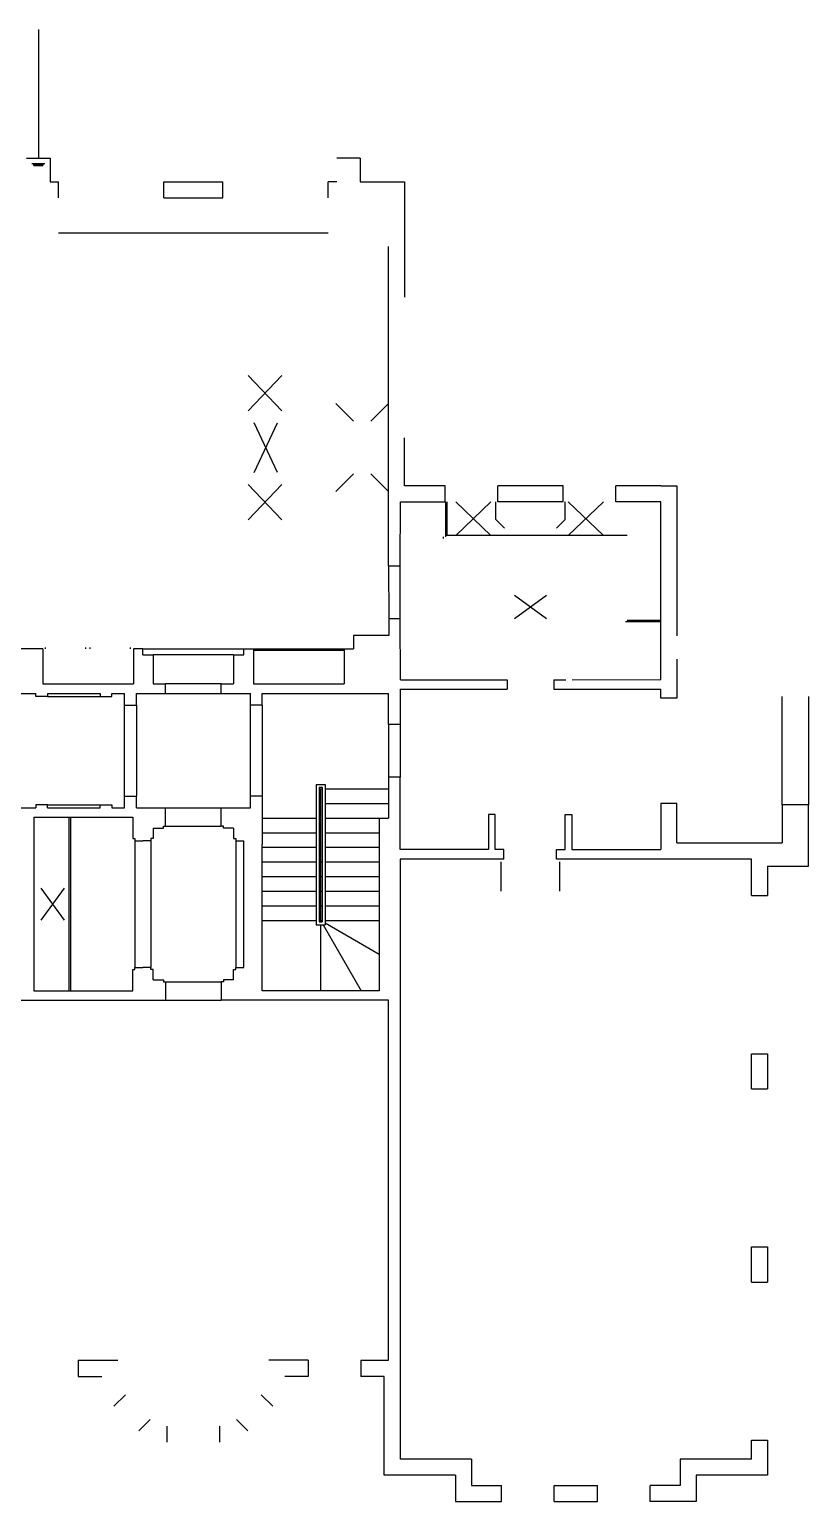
# Model space of a CAD drawing. Header units: metres. Extents: x 10577 to 12033, y 3411 to 4564.
# Drawn here: x 11500 to 12033, y 3458 to 4464 of the extents above; entities that cross this region are included whole.
import ezdxf

# ---------------------------------------------------------------- set-up
doc = ezdxf.new("R2010")
doc.units = ezdxf.units.M

msp = doc.modelspace()

# ---------------------------------------------------------------- linework, layer by layer
for p, q in [((11506.5, 4464, 0.3), (11506.5, 4376, 0.3)), ((11498.5, 4376, 0.3), (11514.5, 4376, 0.3)), ((11514.5, 4376, 0.3), (11514.5, 4360, 0.3)), ((11726.5, 4376, 0.3), (11710.5, 4376, 0.3)), ((11726.5, 4376, 0.3), (11726.5, 4360, 0.3)), ((11502, 4372.5, 0.3), (11511, 4372.5, 0.3)), ((11503, 4371.5, 0.3), (11510, 4371.5, 0.3)), ((11503.5, 4371, 0.3), (11509.5, 4371, 0.3)), ((11514.5, 4360, 0.3), (11520.2, 4360, 0.3)), ((11520.2, 4349, 0.3), (11520.2, 4360, 0.3)), ((11592.2, 4360, 0.3), (11632.7, 4360, 0.3)), ((11592.2, 4349, 0.3), (11592.2, 4360, 0.3)), ((11632.7, 4349, 0.3), (11632.7, 4360, 0.3)), ((11704.7, 4349, 0.3), (11704.7, 4360, 0.3)), ((11710.5, 4360, 0.3), (11704.7, 4360, 0.3)), ((11726.5, 4360, 0.3), (11756.9, 4360, 0.3)), ((11757, 4281.1, 0.3), (11757, 4360, 0.3)), ((11592.2, 4349, 0.3), (11632.7, 4349, 0.3)), ((11520.2, 4325, 0.3), (11704.7, 4325, 0.3)), ((11745.9, 4097.5, 0.3), (11745.9, 4315.8, 0.3)), ((11650, 4203.5, 0.2), (11673, 4227.5, 0.2)), ((11650, 4227.5, 0.2), (11673, 4203.5, 0.2)), ((11721.9, 4196.4, -0.5), (11709.9, 4208.4, -0.5)), ((11733.9, 4196.4, -0.5), (11745.9, 4208.4, -0.5)), ((11654, 4161.3, 0.2), (11670, 4195.3, 0.2)), ((11670, 4161.3, 0.2), (11654, 4195.3, 0.2)), ((11756.9, 4152.3, 0.3), (11756.9, 4185.1, 0.3)), ((11709.9, 4148.4, -0.5), (11721.9, 4160.4, -0.5)), ((11745.9, 4148.4, -0.5), (11733.9, 4160.4, -0.5)), ((11650, 4153, 0.2), (11673, 4129, 0.2)), ((11650, 4129, 0.2), (11673, 4153, 0.2)), ((11784.7, 4152.3, 0.3), (11756.9, 4152.3, 0.3)), ((11784.7, 4141.3, 0.3), (11784.7, 4152.3, 0.3)), ((11865.2, 4152.3, 0.3), (11820.7, 4152.3, 0.3)), ((11820.7, 4141.3, 0.3), (11820.7, 4152.3, 0.3)), ((11865.2, 4141.3, 0.3), (11865.2, 4152.3, 0.3)), ((11932, 4152.3, 0.3), (11901.2, 4152.3, 0.3)), ((11901.2, 4141.3, 0.3), (11901.2, 4152.3, 0.3)), ((11932, 4152.3, 0.3), (11943, 4152.3, 0.3)), ((11943, 4152.3, 0.3), (11943, 4049.7, 0.3)), ((11753.9, 4097.5, 0.3), (11754, 4141.3, 0.3)), ((11754, 4141.3, 0.3), (11784.7, 4141.3, 0.3)), ((11784.8, 4141.3, -0.3), (11784.8, 4117.3)), ((11785.8, 4141.3, -0.3), (11785.8, 4118.3, 0)), ((11815.8, 4141.2, 0.3), (11791.8, 4118.2, 0.3)), ((11791.8, 4141.2, 0.3), (11815.8, 4118.2, 0.3)), ((11819.2, 4129.3, 0.3), (11819.2, 4141.3, 0.3)), ((11865.2, 4141.3, 0.3), (11820.7, 4141.3, 0.3)), ((11866.7, 4129.3, 0.3), (11866.7, 4141.3, 0.3)), ((11868.8, 4141.2, 0.3), (11892.8, 4118.2, 0.3)), ((11892.8, 4141.2, 0.3), (11868.8, 4118.2, 0.3)), ((11932, 4141.3, 0.3), (11901.2, 4141.3, 0.3)), ((11932, 4019.8, 0.3), (11932, 4141.3, 0.3)), ((11825.2, 4123.3, 0.3), (11819.2, 4129.3, 0.3)), ((11866.7, 4129.3, 0.3), (11860.7, 4123.3, 0.3)), ((11783.3, 4117.3, 1.7), (11783.3, 4116.3, 1.7)), ((11909, 4118.3, 0.3), (11784.8, 4118.3, 0)), ((11745.9, 4097.5, 0.3), (11746, 4061.5, 0.3)), ((11745.9, 4097.5, 0.3), (11753.9, 4097.5, 0.3)), ((11753.9, 4061.5, 0.3), (11753.9, 4097.5, 0.3)), ((11832, 4077.5, 0.3), (11854, 4061.5, 0.3)), ((11832, 4061.5, 0.3), (11854, 4077.5, 0.3)), ((11746, 4061.5, 0.3), (11746, 4050, 0.3)), ((11746, 4061.5, 0.3), (11753.9, 4061.5, 0.3)), ((11754, 4019.7, 0.3), (11753.9, 4061.5, 0.3)), ((11908, 4059.5), (11932, 4059.5, 0.3)), ((11909, 4060.5), (11932, 4060.5, 0.3)), ((11746, 4050, 0.3), (11722, 4050, 0.3)), ((11722, 4050, 0.3), (11722, 4040.8, 0.3)), ((11509.5, 4040.8, 0.3), (11479, 4040.8, 0.3)), ((11509.5, 4040.8, 0.3), (11509.5, 4016.8, 0.3)), ((11511.5, 4040.8, 0.3), (11511.5, 4041.8, 0.3)), ((11539, 4040.8, 0.3), (11539, 4041.8, 0.3)), ((11542, 4040.8, 0.3), (11542, 4041.8, 0.3)), ((11569.5, 4040.8, 0.3), (11569.5, 4041.8, 0.3)), ((11578, 4040.8, 0.3), (11571.5, 4040.8, 0.3)), ((11571.5, 4040.8, 0.3), (11571.5, 4016.8, 0.3)), ((11578, 4036.8, 0.3), (11578, 4040.8, 0.3)), ((11578, 4040.8, 0.3), (11647, 4040.8, 0.3)), ((11578, 4036.8, 0.3), (11585, 4036.8, 0.3)), ((11585, 4036.8, 0.3), (11585, 4016.8, 0.3)), ((11640, 4036.8, 0.3), (11585, 4036.8, 0.3)), ((11640, 4036.8, 0.3), (11647, 4036.8, 0.3)), ((11640, 4036.8, 0.3), (11640, 4016.8, 0.3)), ((11647, 4036.8, 0.3), (11647, 4040.8, 0.3)), ((11647, 4040.8, 0.3), (11653.5, 4040.8, 0.3)), ((11653.5, 4040.8, 0.3), (11653.5, 4016.8, 0.3)), ((11653.5, 4040.8, 0.3), (11715.5, 4040.8, 0.3)), ((11653.5, 4039.8, 0.3), (11715.5, 4039.8, 0.3)), ((11715.5, 4040.8, 0.3), (11715.5, 4016.8, 0.3)), ((11715.5, 4040.8, 0.3), (11722, 4040.8, 0.3)), ((11943, 4033.8, 0.3), (11943, 4007.2, 0.3)), ((11509.5, 4016.8, 0.3), (11571.5, 4016.8, 0.3)), ((11585, 4016.8, 0.3), (11593.5, 4016.8, 0.3)), ((11593.5, 4010.3, 0.3), (11593.5, 4016.8, 0.3)), ((11631.5, 4016.8, 0.3), (11593.5, 4016.8, 0.3)), ((11631.5, 4016.8, 0.3), (11640, 4016.8, 0.3)), ((11631.5, 4010.3, 0.3), (11631.5, 4016.8, 0.3)), ((11653.5, 4016.8, 0.3), (11715.5, 4016.8, 0.3)), ((11754, 4019.7, 0.3), (11827, 4019.7, 0.3)), ((11827, 4019.7, 0.3), (11827, 4013.2, 0.3)), ((11859, 4019.7, 0.3), (11867, 4019.7, 0.3)), ((11859, 4019.7, 0.3), (11859, 4013.2, 0.3)), ((11871.5, 4019.7, 0.3), (11932, 4019.8, 0.3)), ((11487.6, 4010.3, 0.3), (11504.8, 4010.3, 0.3)), ((11504.8, 4008.3, 0.3), (11504.8, 4010.3, 0.3)), ((11512.8, 4008.3, 0.3), (11504.8, 4008.3, 0.3)), ((11512.8, 4010.3, 0.3), (11548.8, 4010.3, 0.3)), ((11512.8, 4010.3, 0.3), (11512.8, 4008.3, 0.3)), ((11512.8, 4008.3, 0.3), (11548.8, 4008.3, 0.3)), ((11548.8, 4010.3, 0.3), (11548.8, 4008.3, 0.3)), ((11548.8, 4008.3, 0.3), (11556.8, 4008.3, 0.3)), ((11556.8, 4010.3, 0.3), (11565.5, 4010.3, 0.3)), ((11556.8, 4008.3, 0.3), (11556.8, 4010.3, 0.3)), ((11565.5, 4002.3, 0.3), (11565.5, 4010.3, 0.3)), ((11573.5, 4010.3, 0.3), (11593.5, 4010.3, 0.3)), ((11573.5, 4002.3, 0.3), (11573.5, 4010.3, 0.3)), ((11593.5, 4010.3, 0.3), (11631.5, 4010.3, 0.3)), ((11631.5, 4010.3, 0.3), (11651.5, 4010.3, 0.3)), ((11651.5, 4002.4, 0.3), (11651.5, 4010.3, 0.3)), ((11659.5, 4010.3, 0.3), (11745.9, 4010.3, 0.3)), ((11659.5, 4002.4, 0.3), (11659.5, 4010.3, 0.3)), ((11745.9, 3989.2, 0.3), (11745.9, 4010.3, 0.3)), ((11753.9, 4013.2, 0.3), (11827, 4013.2, 0.3)), ((11753.9, 4013.2, 0.3), (11753.9, 3989.2, 0.3)), ((11859, 4013.2, 0.3), (11932, 4013.2, 0.3)), ((11932, 4007.2, 0.3), (11932, 4013.2, 0.3)), ((11943, 4007.2, 0.3), (11932, 4007.2, 0.3)), ((12015, 3934.2, 0.3), (12015, 4008.2, 0.3)), ((12033, 4008.2, 0.3), (12033, 3934.2, 0.3)), ((11565.5, 4002.3, 0.3), (11573.5, 4002.3, 0.3)), ((11565.5, 3940.2, 0.3), (11565.5, 4002.3, 0.3)), ((11573.5, 4002.3, 0.3), (11573.5, 3940.2, 0.3)), ((11659.5, 4002.4, 0.3), (11651.5, 4002.4, 0.3)), ((11651.5, 3940.2, 0.3), (11651.5, 4002.3, 0.3)), ((11659.5, 4002.3, 0.3), (11659.5, 3940.2, 0.3)), ((11753.9, 3989.2, 0.3), (11745.9, 3989.2, 0.3)), ((11746, 3953.2, 0.3), (11746, 3989.2, 0.3)), ((11753.9, 3989.2, 0.3), (11746, 3989.2, 0.3)), ((11746, 3953.2, 0.3), (11746, 3989.2, 0.3)), ((11753.9, 3989.2, 0.3), (11753.9, 3953.2, 0.3)), ((11753.9, 3953.2, 0.3), (11745.9, 3953.2, 0.3)), ((11745.9, 3953.2, 0.3), (11745.9, 3925.2, 0.3)), ((11753.9, 3953.2, 0.3), (11746, 3953.2, 0.3)), ((11753.9, 3903.7, 0.3), (11753.9, 3953.2, 0.3)), ((11696.5, 3948.2, 0.3), (11696.5, 3852.2, 0.3)), ((11696.5, 3948.2, 0.3), (11702.5, 3948.2, 0.3)), ((11698.5, 3946.2, 0.3), (11698.5, 3854.2, 0.3)), ((11698.5, 3946.2, 0.3), (11700.5, 3946.2, 0.3)), ((11698.5, 3945.2, 0.3), (11700.5, 3945.2, 0.3)), ((11699.5, 3945.2, 0.3), (11699.5, 3854.2, 0.3)), ((11700.5, 3946.2, 0.3), (11700.5, 3854.2, 0.3)), ((11702.5, 3948.2, 0.3), (11702.5, 3852.2, 0.3)), ((11702.5, 3945.2, 0.3), (11745.9, 3945.2, 0.3)), ((11512.8, 3934.2, 0.3), (11504.8, 3934.2, 0.3)), ((11504.8, 3934.2, 0.3), (11504.8, 3932.2, 0.3)), ((11512.8, 3932.2, 0.3), (11512.8, 3934.2, 0.3)), ((11512.8, 3934.2, 0.3), (11548.8, 3934.2, 0.3)), ((11548.8, 3932.2, 0.3), (11548.8, 3934.2, 0.3)), ((11548.8, 3934.2, 0.3), (11556.8, 3934.2, 0.3)), ((11556.8, 3934.2, 0.3), (11556.8, 3932.2, 0.3)), ((11565.5, 3940.2, 0.3), (11573.5, 3940.2, 0.3)), ((11565.5, 3932.2, 0.3), (11565.5, 3940.2, 0.3)), ((11573.5, 3932.2, 0.3), (11573.5, 3940.2, 0.3)), ((11659.5, 3940.2, 0.3), (11651.5, 3940.2, 0.3)), ((11651.5, 3932.2, 0.3), (11651.5, 3940.2, 0.3)), ((11659.5, 3940.2, 0.3), (11659.5, 3907.2, 0.3)), ((11702.5, 3935.2, 0.3), (11745.9, 3935.2, 0.3)), ((11943, 3935.2, 0.3), (11932, 3935.2, 0.3)), ((11932, 3935.2, 0.3), (11932, 3903.7, 0.3)), ((11943, 3908.2, 0.3), (11943, 3935.2, 0.3)), ((12033, 3934.2, 0.3), (12015, 3934.2, 0.3)), ((12015, 3934.2, 0.3), (12015, 3908.2, 0.3)), ((12033, 3892.3, 0.3), (12033, 3934.2, 0.3)), ((11487.6, 3932.2, 0.3), (11504.8, 3932.2, 0.3)), ((11503.4, 3925.7, 0.3), (11571, 3925.7, 0.3)), ((11503.4, 3925.7, 0.3), (11503.4, 3853.3, 0.3)), ((11512.8, 3932.2, 0.3), (11548.8, 3932.2, 0.3)), ((11527.4, 3925.7, 0.3), (11527.4, 3807.2, 0.3)), ((11528.4, 3925.7, 0.3), (11528.4, 3807.2, 0.3)), ((11556.8, 3932.2, 0.3), (11565.5, 3932.2, 0.3)), ((11571, 3925.7, 0.3), (11571, 3911.2, 0.3)), ((11573.5, 3932.2, 0.3), (11593.5, 3932.2, 0.3)), ((11593.5, 3932.2, 0.3), (11631.5, 3932.2, 0.3)), ((11593.5, 3919.7, 0.3), (11593.5, 3932.2, 0.3)), ((11593.5, 3925.7, 0.3), (11593.5, 3925.7, 0.3)), ((11631.5, 3919.7, 0.3), (11631.5, 3932.2, 0.3)), ((11631.5, 3932.2, 0.3), (11651.5, 3932.2, 0.3)), ((11631.5, 3925.7, 0.3), (11631.5, 3925.7, 0.3)), ((11659.5, 3925.2, 0.3), (11696.5, 3925.2, 0.3)), ((11702.5, 3925.2, 0.3), (11739.5, 3925.2, 0.3)), ((11739.5, 3925.2, 0.3), (11739.5, 3807.2, 0.3)), ((11739.5, 3925.2, 0.3), (11745.9, 3925.2, 0.3)), ((11818.7, 3927.7, 0.3), (11814.2, 3927.7, 0.3)), ((11814.2, 3927.7, 0.3), (11814.2, 3903.7, 0.3)), ((11818.7, 3903.7, 0.3), (11818.7, 3927.7, 0.3)), ((11866.7, 3903.7, 0.3), (11866.7, 3927.7, 0.3)), ((11866.7, 3927.7, 0.3), (11871.2, 3927.7, 0.3)), ((11871.2, 3927.7, 0.3), (11871.2, 3903.7, 0.3)), ((11585, 3918.2, 0.3), (11592, 3918.2, 0.3)), ((11585, 3918.2, 0.3), (11585, 3911.2, 0.3)), ((11592, 3918.2, 0.3), (11592, 3919.7, 0.3)), ((11592, 3919.7, 0.3), (11593.5, 3919.7, 0.3)), ((11593.5, 3919.7, 0.3), (11631.5, 3919.7, 0.3)), ((11633, 3919.7, 0.3), (11631.5, 3919.7, 0.3)), ((11633, 3918.2, 0.3), (11633, 3919.7, 0.3)), ((11640, 3918.2, 0.3), (11633, 3918.2, 0.3)), ((11640, 3918.2, 0.3), (11640, 3911.2, 0.3)), ((11659.5, 3915.2, 0.3), (11696.5, 3915.2, 0.3)), ((11702.5, 3915.2, 0.3), (11739.5, 3915.2, 0.3)), ((11571, 3911.2, 0.3), (11572.5, 3911.2, 0.3)), ((11572.5, 3911.2, 0.3), (11572.5, 3909.7, 0.3)), ((11572.5, 3909.7, 0.3), (11578, 3909.7, 0.3)), ((11572.5, 3909.7, 0.3), (11572.5, 3823.2, 0.3)), ((11583.5, 3909.7, 0.3), (11578, 3909.7, 0.3)), ((11585, 3911.2, 0.3), (11583.5, 3911.2, 0.3)), ((11583.5, 3911.2, 0.3), (11583.5, 3909.7, 0.3)), ((11583.5, 3909.7, 0.3), (11583.5, 3823.2, 0.3)), ((11640, 3911.2, 0.3), (11641.5, 3911.2, 0.3)), ((11641.5, 3911.2, 0.3), (11641.5, 3909.7, 0.3)), ((11641.5, 3909.7, 0.3), (11647, 3909.7, 0.3)), ((11641.5, 3909.7, 0.3), (11641.5, 3823.2, 0.3)), ((11647, 3823.2, 0.3), (11647, 3909.7, 0.3)), ((11659.5, 3807.2, 0.3), (11659.5, 3907.2, 0.3)), ((11659.5, 3907.2, 0.3), (11659.5, 3907.2, 0.3)), ((11659.5, 3905.2, 0.3), (11696.5, 3905.2, 0.3)), ((11702.5, 3905.2, 0.3), (11739.5, 3905.2, 0.3)), ((11814.2, 3903.7, 0.3), (11753.9, 3903.7, 0.3)), ((11824.7, 3903.7, 0.3), (11818.7, 3903.7, 0.3)), ((11824.7, 3897.2, 0.3), (11824.7, 3903.7, 0.3)), ((11860.7, 3903.7, 0.3), (11866.7, 3903.7, 0.3)), ((11860.7, 3897.2, 0.3), (11860.7, 3903.7, 0.3)), ((11871.2, 3903.7, 0.3), (11932, 3903.7, 0.3)), ((11943, 3908.2, 0.3), (12015, 3908.2, 0.3)), ((11659.5, 3895.2, 0.3), (11696.5, 3895.2, 0.3)), ((11698.5, 3895.2, 0.3), (11700.5, 3895.2, 0.3)), ((11702.5, 3895.2, 0.3), (11739.5, 3895.2, 0.3)), ((11824.7, 3897.2, 0.3), (11753.9, 3897.2, 0.3)), ((11753.9, 3897.2, 0.3), (11753.9, 3487.2, 0.3)), ((11822.7, 3895.2, 0.3), (11822.7, 3875.2, 0.3)), ((11994, 3897.2, 0.3), (11860.7, 3897.2, 0.3)), ((11862.7, 3895.2, 0.3), (11862.7, 3875.2, 0.3)), ((11994, 3872.2, 0.3), (11994, 3897.2, 0.3)), ((11659.5, 3885.2, 0.3), (11696.5, 3885.2, 0.3)), ((11698.5, 3885.2, 0.3), (11700.5, 3885.2, 0.3)), ((11702.5, 3885.2, 0.3), (11739.5, 3885.2, 0.3)), ((12005, 3892.3, 0.3), (12005, 3872.2, 0.3)), ((12005, 3892.3, 0.3), (12033, 3892.3, 0.3)), ((11508.4, 3855.4, 0.3), (11524.4, 3877.4, 0.3)), ((11524.4, 3855.4, 0.3), (11508.4, 3877.4, 0.3)), ((11659.5, 3875.2, 0.3), (11678.8, 3875.2, 0.3)), ((11678.8, 3875.2, 0.3), (11696.5, 3875.2, 0.3)), ((11698.5, 3875.2, 0.3), (11700.5, 3875.2, 0.3)), ((11702.5, 3875.2, 0.3), (11739.5, 3875.2, 0.3)), ((11659.5, 3865.2, 0.3), (11696.5, 3865.2, 0.3)), ((11698.5, 3865.2, 0.3), (11700.5, 3865.2, 0.3)), ((11702.5, 3865.2, 0.3), (11739.5, 3865.2, 0.3)), ((11994, 3872.2, 0.3), (12005, 3872.2, 0.3)), ((11503.4, 3853.3, 0.3), (11503.4, 3807.2, 0.3)), ((11659.5, 3855.2, 0.3), (11696.5, 3855.2, 0.3)), ((11698.5, 3855.2, 0.3), (11700.5, 3855.2, 0.3)), ((11698.5, 3854.2, 0.3), (11700.5, 3854.2, 0.3)), ((11699.5, 3855.2, 0.3), (11700.5, 3854.6, 0.3)), ((11699.5, 3855.2, 0.3), (11700, 3854.2, 0.3)), ((11702.5, 3855.2, 0.3), (11739.5, 3855.2, 0.3)), ((11702.5, 3853.5, 0.3), (11739.5, 3832.1, 0.3)), ((11696.5, 3852.2, 0.3), (11702.5, 3852.2, 0.3)), ((11699.5, 3852.2, 0.3), (11699.5, 3807.2, 0.3)), ((11701.2, 3852.2, 0.3), (11727.2, 3807.2, 0.3)), ((11572.5, 3821.7, 0.3), (11572.5, 3823.2, 0.3)), ((11572.5, 3823.2, 0.3), (11578, 3823.2, 0.3)), ((11583.5, 3823.2, 0.3), (11578, 3823.2, 0.3)), ((11583.5, 3821.7, 0.3), (11583.5, 3823.2, 0.3)), ((11641.5, 3821.7, 0.3), (11641.5, 3823.2, 0.3)), ((11641.5, 3823.2, 0.3), (11647, 3823.2, 0.3)), ((11571, 3807.2, 0.3), (11571, 3821.7, 0.3)), ((11571, 3821.7, 0.3), (11572.5, 3821.7, 0.3)), ((11585, 3821.7, 0.3), (11583.5, 3821.7, 0.3)), ((11585, 3814.7, 0.3), (11585, 3821.7, 0.3)), ((11585, 3814.7, 0.3), (11592, 3814.7, 0.3)), ((11592, 3814.7, 0.3), (11592, 3813.2, 0.3)), ((11592, 3813.2, 0.3), (11593.5, 3813.2, 0.3)), ((11593.5, 3813.2, 0.3), (11631.5, 3813.2, 0.3)), ((11593.5, 3813.2, 0.3), (11593.5, 3800.7, 0.3)), ((11633, 3813.2, 0.3), (11631.5, 3813.2, 0.3)), ((11631.5, 3813.2, 0.3), (11631.5, 3800.7, 0.3)), ((11640, 3814.7, 0.3), (11633, 3814.7, 0.3)), ((11633, 3814.7, 0.3), (11633, 3813.2, 0.3)), ((11640, 3814.7, 0.3), (11640, 3821.7, 0.3)), ((11640, 3821.7, 0.3), (11641.5, 3821.7, 0.3)), ((11503.4, 3807.2, 0.3), (11571, 3807.2, 0.3)), ((11739.5, 3807.2, 0.3), (11659.5, 3807.2, 0.3)), ((11479, 3800.7, 0.3), (11593.5, 3800.7, 0.3)), ((11593.5, 3800.7, 0.3), (11631.5, 3800.7, 0.3)), ((11745.9, 3800.7, 0.3), (11631.5, 3800.7, 0.3)), ((11745.9, 3554.7, 0.3), (11745.9, 3800.7, 0.3)), ((11994, 3740.2, 0.3), (11994, 3764.2, 0.3)), ((11994, 3764.2, 0.3), (12005, 3764.2, 0.3)), ((12005, 3764.2, 0.3), (12005, 3740.2, 0.3)), ((11994, 3740.2, 0.3), (12005, 3740.2, 0.3)), ((11994, 3608.2, 0.3), (11994, 3632.2, 0.3)), ((11994, 3632.2, 0.3), (12005, 3632.2, 0.3)), ((12005, 3632.2, 0.3), (12005, 3608.2, 0.3)), ((11994, 3608.2, 0.3), (12005, 3608.2, 0.3)), ((11533.7, 3554.7, 0.3), (11560.9, 3554.7, 0.3)), ((11533.7, 3554.7, 0.3), (11533.7, 3543.7, 0.3)), ((11691, 3554.7, 0.3), (11664, 3554.7, 0.3)), ((11691, 3554.7, 0.3), (11691, 3543.7, 0.3)), ((11727, 3554.7, 0.3), (11727, 3543.7, 0.3)), ((11727, 3554.7, 0.3), (11745.9, 3554.7, 0.3)), ((11533.7, 3543.7, 0.3), (11549.9, 3543.7, 0.3)), ((11691, 3543.7, 0.3), (11675, 3543.7, 0.3)), ((11743, 3543.7, 0.3), (11727, 3543.7, 0.3)), ((11743, 3476.2, 0.3), (11743, 3543.7, 0.3)), ((11566, 3531.2, 0.3), (11558.2, 3523.4, 0.3)), ((11658.9, 3531.2, 0.3), (11666.7, 3523.4, 0.3)), ((11582.9, 3514.3, 0.3), (11575.2, 3506.5, 0.3)), ((11642, 3514.3, 0.3), (11649.7, 3506.5, 0.3)), ((11594.4, 3509.7, 0.3), (11594.4, 3498.7, 0.3)), ((11630.4, 3509.7, 0.3), (11630.4, 3498.7, 0.3)), ((11994, 3487.2, 0.3), (11994, 3500.2, 0.3)), ((11994, 3500.2, 0.3), (12005, 3500.2, 0.3)), ((12005, 3500.2, 0.3), (12005, 3476.2, 0.3)), ((11802.7, 3487.2, 0.3), (11753.9, 3487.2, 0.3)), ((11753.9, 3487.2, 0.3), (11753.9, 3487.2, 0.3)), ((11802.7, 3487.2, 0.3), (11802.7, 3469.2, 0.3)), ((11994, 3487.2, 0.3), (11945.2, 3487.2, 0.3)), ((11945.2, 3487.2, 0.3), (11945.2, 3469.2, 0.3)), ((11791.7, 3476.2, 0.3), (11743, 3476.2, 0.3)), ((11791.7, 3476.2, 0.3), (11791.7, 3458.2, 0.3)), ((12005, 3476.2, 0.3), (11956.2, 3476.2, 0.3)), ((11956.2, 3476.2, 0.3), (11956.2, 3458.2, 0.3)), ((11802.7, 3469.2, 0.3), (11823.2, 3469.2, 0.3)), ((11823.2, 3458.2, 0.3), (11823.2, 3469.2, 0.3)), ((11859.2, 3469.2, 0.3), (11888.7, 3469.2, 0.3)), ((11859.2, 3458.2, 0.3), (11859.2, 3469.2, 0.3)), ((11888.7, 3458.2, 0.3), (11888.7, 3469.2, 0.3)), ((11945.2, 3469.2, 0.3), (11924.7, 3469.2, 0.3)), ((11924.7, 3458.2, 0.3), (11924.7, 3469.2, 0.3)), ((11791.7, 3458.2, 0.3), (11823.2, 3458.2, 0.3)), ((11859.2, 3458.2, 0.3), (11888.7, 3458.2, 0.3)), ((11956.2, 3458.2, 0.3), (11924.7, 3458.2, 0.3))]:
    msp.add_line(p, q)

doc.saveas('drawing.dxf')
